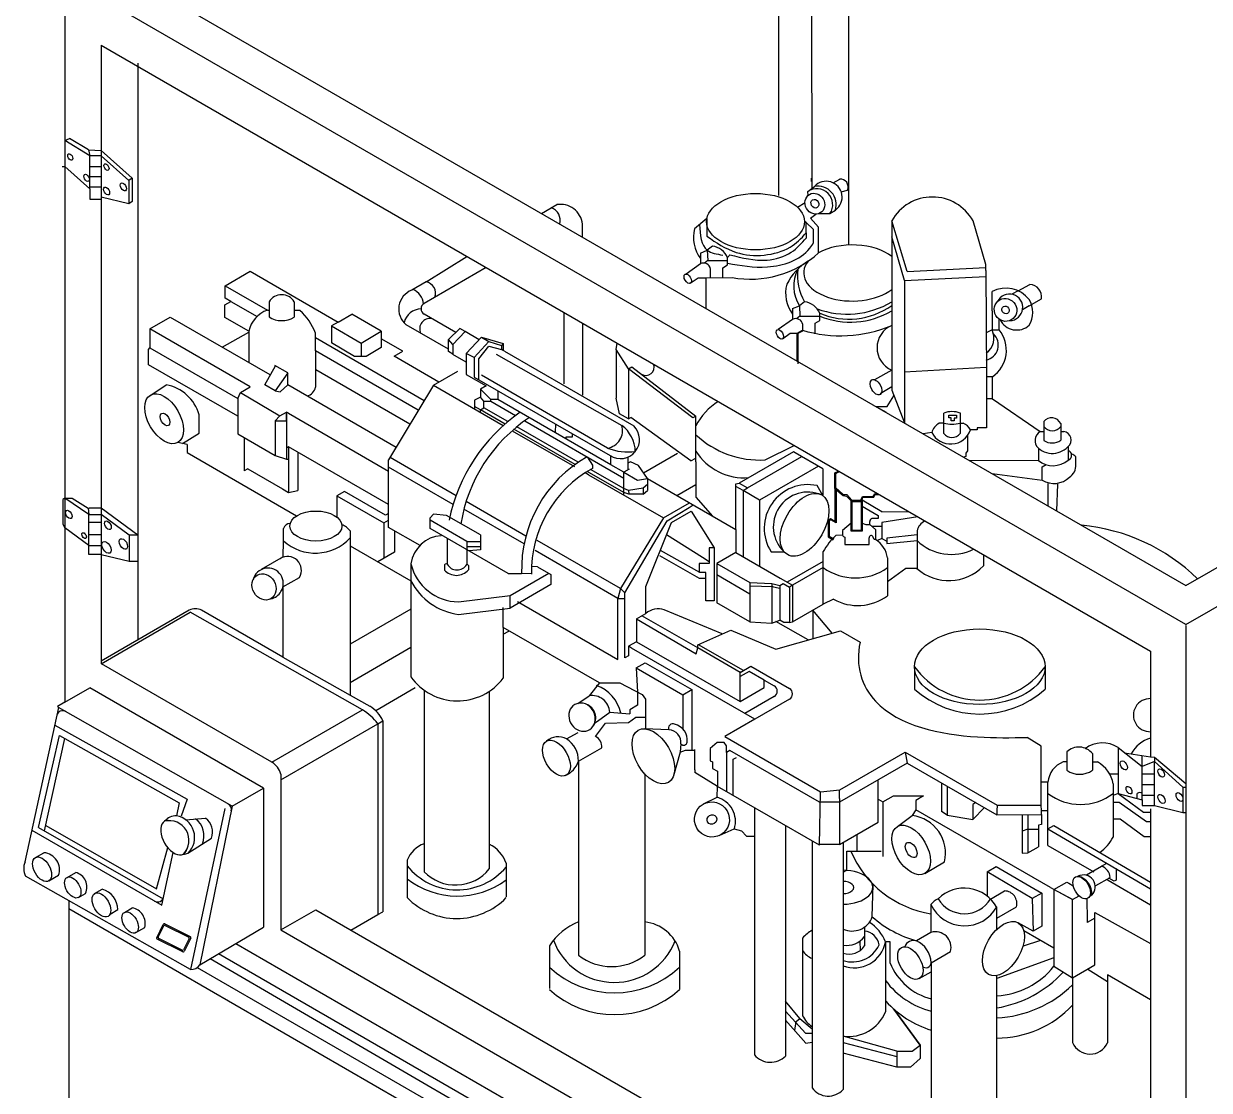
# Model space of a CAD drawing. Header units: millimetres. Extents: x 193 to 490, y 603 to 1473.
# Drawn here: x 311 to 361.3, y 692.9 to 738.1 of the extents above; entities that cross this region are included whole.
import ezdxf

# ---------------------------------------------------------------- set-up
doc = ezdxf.new("R2010")
doc.units = ezdxf.units.MM

msp = doc.modelspace()

# ---------------------------------------------------------------- linework, layer by layer
for p, q in [((344.454, 756.605), (344.455, 731.149)), ((343.043, 753.808), (343.043, 730.85)), ((346.021, 753.785), (346.021, 728.758)), ((360.324, 712.675), (312.799, 740.114)), ((312.799, 740.026), (312.799, 709.374)), ((315.771, 740.045), (360.323, 714.324)), ((314.332, 737.223), (314.332, 732.764)), ((314.332, 737.223), (358.823, 711.536)), ((315.888, 736.472), (315.888, 712.013)), ((312.799, 733.19), (312.996, 733.275)), ((313.847, 732.541), (312.799, 733.19)), ((313.795, 732.794), (312.996, 733.275)), ((313.795, 732.794), (314.332, 732.764)), ((313.795, 732.794), (313.847, 732.541)), ((314.332, 732.54), (313.847, 732.541)), ((313.847, 731.138), (313.847, 732.541)), ((314.332, 732.764), (314.332, 711.005)), ((315.645, 731.593), (314.332, 732.764)), ((315.504, 731.492), (314.332, 732.54)), ((312.673, 732.079), (312.673, 732.079)), ((312.673, 732.079), (312.799, 732.079)), ((312.799, 732.079), (313.847, 731.138)), ((313.847, 732.091), (314.332, 732.091)), ((313.847, 731.655), (314.332, 731.655)), ((315.645, 731.593), (315.504, 731.492)), ((315.504, 731.492), (315.504, 730.497)), ((315.645, 731.593), (315.645, 730.598)), ((344.454, 731.451), (344.454, 731.584)), ((345.363, 731.394), (345.644, 731.551)), ((313.847, 731.229), (314.332, 731.229)), ((313.847, 731.138), (313.847, 730.695)), ((344.287, 731.031), (344.578, 731.236)), ((344.31, 730.862), (344.287, 731.031)), ((345.708, 731.014), (345.974, 731.089)), ((360.323, 714.324), (389.005, 730.883)), ((360.324, 712.675), (391.94, 730.928)), ((313.847, 730.695), (314.332, 730.695)), ((315.504, 730.497), (314.332, 730.792)), ((315.645, 730.598), (315.504, 730.497)), ((333.001, 730.098), (333.645, 730.47)), ((343.855, 730.358), (344.173, 730.566)), ((340.013, 729.886), (339.488, 729.449)), ((340.013, 729.886), (340.013, 729.127)), ((344.408, 729.897), (344.626, 730.066)), ((344.75, 729.509), (344.408, 729.897)), ((344.758, 730.087), (345.231, 730.087)), ((344.882, 729.873), (344.882, 729.873)), ((345.231, 730.087), (345.462, 730.24)), ((334.74, 729.094), (334.74, 729.645)), ((344.22, 729.707), (344.145, 729.747)), ((344.22, 729.275), (344.22, 729.707)), ((344.538, 729.408), (344.22, 729.707)), ((344.538, 728.86), (344.538, 729.408)), ((344.75, 728.424), (344.75, 729.509)), ((347.848, 729.787), (347.848, 722.609)), ((348.504, 727.641), (347.848, 729.787)), ((351.838, 727.937), (351.296, 729.787)), ((344.22, 729.275), (344.22, 729.053)), ((348.397, 727.249), (347.848, 729.105)), ((339.735, 728.418), (340.027, 728.534)), ((339.735, 728.418), (339.735, 727.953)), ((340.246, 728.708), (340.027, 728.534)), ((340.027, 728.534), (340.048, 728.096)), ((330.653, 727.8), (328.025, 726.283)), ((328.105, 727.194), (329.83, 728.275)), ((339.735, 727.953), (339.131, 727.527)), ((340.048, 728.096), (339.907, 727.985)), ((340.048, 728.096), (340.888, 728.096)), ((340.689, 727.796), (340.888, 727.911)), ((340.689, 727.376), (340.689, 727.796)), ((340.888, 727.911), (340.888, 728.221)), ((348.504, 727.641), (351.839, 727.806)), ((351.84, 727.674), (351.838, 727.937)), ((319.593, 727.029), (320.655, 727.642)), ((320.655, 727.642), (324.38, 725.491)), ((339.31, 727.134), (339.639, 727.371)), ((339.639, 727.371), (339.98, 727.371)), ((339.98, 727.371), (341.079, 727.379)), ((339.98, 726.069), (339.98, 727.371)), ((340.166, 727.373), (340.166, 727.739)), ((348.397, 727.249), (351.841, 727.418)), ((351.84, 727.674), (351.86, 723.176)), ((319.593, 726.503), (319.593, 727.029)), ((319.593, 727.029), (321.379, 725.998)), ((328.105, 727.194), (327.499, 726.844)), ((348.397, 727.249), (348.391, 721.213)), ((353.205, 726.819), (352.943, 726.669)), ((353.205, 726.819), (353.705, 727.079)), ((319.573, 726.217), (319.83, 726.366)), ((319.83, 726.366), (319.593, 726.503)), ((319.83, 726.366), (320.948, 725.72)), ((321.449, 726.35), (321.449, 725.707)), ((322.518, 726.348), (322.518, 725.694)), ((344.155, 726.353), (343.936, 726.179)), ((352.103, 726.119), (352.103, 726.787)), ((353.679, 726.182), (354.194, 726.479)), ((319.573, 725.689), (319.573, 726.217)), ((321.379, 725.998), (321.449, 725.998)), ((322.755, 725.98), (322.518, 725.98)), ((324.38, 725.491), (324.954, 725.822)), ((326.207, 725.098), (324.954, 725.822)), ((329.371, 725.053), (328.025, 725.83)), ((333.953, 725.894), (333.953, 722.876)), ((343.644, 726.064), (343.936, 726.179)), ((343.644, 726.064), (343.644, 725.598)), ((343.936, 726.179), (343.956, 725.741)), ((344.797, 725.556), (344.797, 725.866)), ((352.103, 725.965), (352.103, 726.119)), ((352.103, 725.965), (352.103, 725.158)), ((353.679, 726.182), (353.395, 726.008)), ((316.391, 725.205), (317.253, 725.702)), ((317.253, 725.702), (321.479, 723.263)), ((320.587, 725.103), (319.573, 725.689)), ((324.38, 725.491), (324.095, 725.326)), ((324.095, 725.326), (325.349, 724.603)), ((324.095, 725.326), (324.095, 724.604)), ((329.053, 724.342), (327.265, 725.375)), ((334.744, 725.438), (334.744, 722.394)), ((343.644, 725.598), (343.04, 725.172)), ((343.956, 725.741), (343.816, 725.63)), ((343.956, 725.741), (344.797, 725.741)), ((344.075, 725.12), (344.075, 725.385)), ((344.598, 725.441), (344.797, 725.556)), ((344.598, 725.022), (344.598, 725.441)), ((352.399, 725.158), (352.399, 725.616)), ((320.649, 722.746), (316.391, 725.205)), ((316.391, 725.205), (316.391, 724.404)), ((319.469, 724.423), (320.587, 725.069)), ((320.587, 725.103), (320.587, 723.778)), ((323.418, 724.269), (323.418, 725.022)), ((323.418, 724.833), (328.029, 722.171)), ((325.349, 724.603), (326.207, 725.098)), ((326.207, 725.098), (326.207, 724.41)), ((329.053, 724.755), (329.543, 725.214)), ((329.768, 725.084), (329.248, 724.539)), ((329.768, 725.084), (329.543, 725.214)), ((330.361, 724.741), (329.768, 725.084)), ((329.809, 724.153), (330.461, 724.847)), ((330.461, 724.847), (330.768, 724.67)), ((330.461, 724.847), (331.38, 724.576)), ((343.219, 724.78), (343.548, 725.017)), ((343.548, 725.017), (343.889, 725.017)), ((343.834, 725.017), (344.063, 725.147)), ((343.834, 723.844), (343.834, 725.017)), ((343.889, 725.017), (344.075, 725.12)), ((343.889, 723.714), (343.889, 725.017)), ((344.564, 725.021), (344.598, 725.022)), ((352.103, 725.158), (351.852, 725.032)), ((352.103, 725.158), (352.399, 725.158)), ((316.344, 724.325), (316.391, 724.404)), ((316.344, 723.68), (316.344, 724.325)), ((316.391, 724.404), (320.125, 722.248)), ((325.077, 724.037), (324.095, 724.604)), ((324.095, 724.442), (324.095, 724.433)), ((325.349, 724.603), (325.349, 724.054)), ((326.207, 724.41), (325.562, 724.037)), ((327.119, 724.254), (326.207, 724.78)), ((329.053, 724.242), (329.053, 724.755)), ((329.248, 724.539), (329.053, 724.755)), ((329.248, 724.539), (329.248, 724.13)), ((330.768, 724.67), (330.151, 723.988)), ((330.341, 723.93), (330.77, 724.465)), ((330.768, 724.67), (331.299, 724.501)), ((330.77, 724.465), (331.299, 724.327)), ((331.38, 724.576), (331.299, 724.501)), ((331.299, 724.501), (331.299, 724.327)), ((331.38, 724.28), (331.299, 724.327)), ((331.38, 724.576), (331.38, 724.28)), ((331.43, 724.251), (331.38, 724.28)), ((336.166, 724.323), (336.206, 724.594)), ((336.683, 723.513), (336.166, 724.323)), ((336.166, 724.323), (336.166, 722.263)), ((327.778, 721.752), (323.418, 724.269)), ((323.418, 724.269), (323.418, 722.728)), ((325.331, 724.037), (325.077, 724.037)), ((325.562, 724.037), (325.331, 724.037)), ((326.75, 724.041), (327.119, 724.254)), ((328.643, 722.948), (326.75, 724.041)), ((329.248, 724.13), (329.053, 724.242)), ((329.809, 723.791), (329.241, 724.119)), ((329.809, 724.153), (329.809, 723.274)), ((330.151, 723.988), (329.809, 724.153)), ((330.151, 723.988), (330.151, 723.162)), ((330.341, 723.052), (330.341, 723.93)), ((331.079, 724.133), (336.407, 721.11)), ((331.43, 724.251), (336.912, 721.086)), ((320.125, 721.497), (316.344, 723.68)), ((321.266, 722.836), (321.727, 723.635)), ((322.243, 723.337), (321.7, 723.651)), ((322.243, 723.337), (321.708, 722.581)), ((322.243, 722.831), (322.243, 723.337)), ((327.423, 721.161), (323.432, 723.465)), ((328.418, 722.818), (329.453, 723.416)), ((329.809, 723.274), (330.65, 722.789)), ((336.309, 723.612), (336.309, 723.612)), ((336.683, 723.513), (336.83, 723.597)), ((339.422, 721.425), (336.683, 723.513)), ((336.683, 723.513), (336.683, 721.383)), ((336.83, 723.597), (339.546, 721.496)), ((347.848, 723.456), (347.118, 723.046)), ((348.393, 723.382), (351.858, 723.575)), ((316.314, 722.309), (317.085, 722.832)), ((321.708, 722.581), (321.266, 722.836)), ((322.243, 722.831), (321.919, 722.534)), ((326.834, 720.18), (322.243, 722.831)), ((328.418, 722.818), (326.512, 719.645)), ((328.418, 722.818), (331.37, 721.113)), ((330.151, 723.162), (335.906, 719.839)), ((330.65, 722.789), (330.409, 722.649)), ((335.804, 720.146), (330.457, 723.234)), ((352.125, 723.176), (351.86, 723.176)), ((351.86, 723.176), (351.86, 721.009)), ((352.125, 722.234), (352.125, 723.176)), ((320.125, 722.248), (320.24, 722.51)), ((320.24, 722.51), (320.649, 722.746)), ((320.24, 722.51), (321.911, 721.514)), ((321.708, 722.581), (321.919, 722.534)), ((330.409, 722.314), (330.166, 722.174)), ((330.409, 722.649), (330.409, 722.314)), ((330.856, 722.209), (330.409, 722.649)), ((330.561, 722.131), (330.409, 722.314)), ((331.156, 722.582), (331.156, 722.209)), ((347.848, 722.739), (347.354, 722.444)), ((347.655, 721.916), (347.942, 722.368)), ((347.848, 722.609), (348.391, 721.213)), ((320.125, 722.248), (320.125, 720.746)), ((330.166, 722.174), (330.166, 721.809)), ((330.421, 721.766), (330.166, 721.913)), ((330.417, 721.664), (330.421, 721.766)), ((330.421, 721.766), (330.561, 721.853)), ((331.455, 721.169), (330.421, 721.766)), ((330.561, 721.853), (330.561, 722.131)), ((330.561, 722.131), (330.856, 722.131)), ((331.572, 721.269), (330.561, 721.853)), ((330.856, 722.131), (330.856, 722.209)), ((331.156, 722.209), (330.856, 722.209)), ((330.856, 722.131), (331.901, 721.528)), ((335.947, 719.443), (331.156, 722.209)), ((336.309, 721.599), (336.166, 722.263)), ((347.173, 721.916), (347.608, 721.665)), ((347.173, 721.916), (347.655, 721.916)), ((352.125, 722.234), (351.86, 722.234)), ((352.125, 722.234), (354.144, 720.845)), ((318.481, 720.78), (318.481, 721.557)), ((321.713, 721.3), (321.911, 721.514)), ((321.713, 721.3), (321.713, 719.829)), ((321.713, 721.3), (322.191, 721.3)), ((321.911, 721.514), (322.192, 721.677)), ((322.191, 721.676), (322.184, 719.684)), ((322.191, 721.3), (322.191, 721.676)), ((322.279, 721.627), (322.192, 721.677)), ((322.279, 721.627), (326.512, 719.173)), ((332.289, 721.304), (336.486, 718.88)), ((336.683, 721.383), (336.309, 721.599)), ((336.683, 721.383), (336.787, 721.448)), ((339.338, 719.603), (336.787, 721.448)), ((339.546, 721.496), (339.422, 721.425)), ((339.546, 719.565), (339.546, 721.496)), ((350.052, 720.769), (350.052, 721.635)), ((350.265, 721.551), (350.597, 721.551)), ((350.265, 721.425), (350.265, 721.551)), ((350.364, 721.425), (350.265, 721.425)), ((350.364, 721.306), (350.364, 721.425)), ((350.501, 721.306), (350.364, 721.306)), ((350.597, 721.412), (350.501, 721.412)), ((350.501, 721.412), (350.523, 721.412)), ((350.501, 721.412), (350.501, 721.306)), ((350.597, 721.551), (350.597, 721.412)), ((350.749, 721.637), (350.749, 720.769)), ((354.291, 721.27), (354.291, 720.469)), ((317.781, 720.34), (318.481, 720.78)), ((331.762, 720.887), (334.403, 719.362)), ((334.427, 719.453), (331.834, 720.95)), ((334.558, 719.545), (331.953, 721.049)), ((333.588, 721.178), (333.582, 720.809)), ((334.299, 720.767), (334.299, 720.61)), ((349.543, 720.805), (349.183, 720.755)), ((350.052, 721.202), (349.866, 721.202)), ((350.749, 721.202), (350.881, 721.203)), ((351.476, 720.917), (351.187, 720.917)), ((351.86, 721.009), (351.476, 721.009)), ((351.476, 721.009), (351.476, 720.917)), ((354.144, 720.845), (354.291, 720.845)), ((355.014, 721.191), (355.014, 720.483)), ((355.014, 720.845), (355.014, 720.845)), ((355.014, 720.845), (355.142, 720.845)), ((317.98, 720.296), (317.582, 720.384)), ((317.98, 720.296), (317.98, 719.958)), ((320.125, 720.746), (321.713, 719.829)), ((320.394, 720.591), (320.394, 719.178)), ((334.299, 720.61), (334.039, 720.61)), ((334.039, 720.61), (334.039, 720.545)), ((342.481, 719.648), (343.714, 720.259)), ((351.061, 720.681), (351.06, 720.037)), ((317.98, 719.958), (322.614, 717.283)), ((321.713, 719.829), (322.184, 719.684)), ((322.279, 720.197), (322.185, 720.143)), ((326.512, 717.752), (322.279, 720.197)), ((322.279, 720.197), (322.279, 719.654)), ((322.665, 719.973), (322.665, 718.345)), ((326.581, 719.76), (329.381, 718.143)), ((334.932, 719.777), (335.163, 719.418)), ((335.947, 719.443), (335.947, 719.814)), ((336.662, 719.766), (336.662, 719.25)), ((337.331, 719.099), (338.771, 719.931)), ((343.684, 719.989), (341.379, 718.659)), ((341.73, 718.457), (344.034, 719.787)), ((343.754, 719.948), (343.684, 719.989)), ((344.922, 719.274), (343.754, 719.948)), ((350.985, 719.793), (350.904, 719.762)), ((351.06, 720.037), (350.985, 719.939)), ((350.985, 719.939), (350.985, 719.793)), ((354.067, 720.142), (354.067, 719.626)), ((355.325, 720.215), (355.325, 719.626)), ((355.65, 719.347), (355.65, 719.773)), ((320.556, 719.272), (320.394, 719.178)), ((320.556, 719.272), (322.017, 718.428)), ((322.184, 719.684), (322.279, 719.684)), ((322.279, 719.654), (322.279, 718.269)), ((326.512, 716.789), (326.512, 719.645)), ((329.254, 717.76), (326.512, 719.342)), ((335.163, 719.418), (335.163, 719.287)), ((336.486, 719.132), (335.947, 719.443)), ((336.774, 719.565), (336.662, 719.508)), ((337.118, 719.413), (336.774, 719.565)), ((337.495, 718.857), (337.118, 719.413)), ((339.338, 719.603), (339.546, 719.719)), ((339.546, 719.565), (339.546, 718.062)), ((344.738, 719.38), (342.248, 717.942)), ((344.922, 719.274), (344.922, 718.137)), ((354.067, 719.626), (351.167, 719.61)), ((354.228, 719.354), (354.401, 719.448)), ((354.228, 718.785), (354.228, 719.354)), ((335, 719.018), (334.854, 719.102)), ((336.486, 718.264), (334.94, 719.157)), ((335, 719.018), (338.167, 717.189)), ((336.486, 718.432), (335.083, 719.242)), ((336.715, 719.25), (336.486, 719.132)), ((336.486, 718.16), (336.486, 719.132)), ((336.486, 719.132), (337.077, 718.79)), ((336.662, 719.25), (336.715, 719.25)), ((337.077, 718.79), (337.495, 718.857)), ((337.495, 718.857), (341.244, 716.692)), ((337.495, 718.857), (337.495, 718.347)), ((345.44, 719.095), (345.595, 719.173)), ((345.44, 718.439), (345.44, 719.095)), ((345.635, 719.15), (345.459, 719.057)), ((345.459, 719.057), (345.459, 718.471)), ((352.106, 719.067), (354.228, 718.785)), ((322.017, 718.428), (322.279, 718.269)), ((322.279, 718.269), (322.665, 718.345)), ((324.643, 718.314), (324.322, 718.129)), ((326.387, 717.308), (324.643, 718.314)), ((336.688, 718.357), (336.486, 718.432)), ((336.698, 718.2), (336.486, 718.264)), ((337.311, 718.449), (336.688, 718.357)), ((336.688, 718.357), (336.698, 718.2)), ((337.31, 718.2), (337.495, 718.347)), ((337.495, 718.602), (337.311, 718.449)), ((337.311, 718.449), (337.311, 718.2)), ((338.738, 718.139), (339.546, 718.609)), ((341.244, 718.639), (341.379, 718.659)), ((341.244, 716.692), (341.244, 718.639)), ((341.544, 718.349), (341.244, 718.522)), ((341.379, 718.659), (341.73, 718.457)), ((341.544, 718.349), (341.73, 718.457)), ((342.248, 717.942), (341.544, 718.349)), ((341.544, 718.349), (341.544, 715.548)), ((344.922, 718.137), (344.682, 718.556)), ((345.44, 718.439), (345.784, 718.143)), ((345.44, 718.439), (345.44, 717.04)), ((345.459, 718.471), (345.784, 718.186)), ((345.487, 718.398), (345.487, 716.976)), ((354.462, 718.644), (354.463, 717.707)), ((354.871, 718.617), (354.841, 717.489)), ((312.799, 718.021), (312.714, 717.966)), ((312.714, 717.966), (312.714, 716.918)), ((313.811, 717.33), (312.799, 718.021)), ((312.799, 718.021), (313.104, 718.021)), ((313.104, 718.021), (313.776, 717.597)), ((324.322, 718.129), (326.317, 716.977)), ((324.322, 718.129), (324.322, 717.222)), ((329.81, 717.897), (332.342, 716.426)), ((337.31, 718.2), (336.698, 718.2)), ((338.167, 717.189), (339.275, 717.829)), ((339.546, 718.062), (340.248, 717.268)), ((342.248, 717.942), (342.248, 715.141)), ((345.784, 718.186), (345.94, 718.186)), ((345.784, 718.143), (345.929, 718.117)), ((345.929, 718.117), (346.123, 717.91)), ((345.94, 718.186), (346.157, 717.935)), ((346.123, 716.633), (346.123, 717.91)), ((346.153, 717.884), (346.157, 717.935)), ((346.153, 717.884), (346.153, 716.667)), ((346.153, 717.884), (346.563, 717.884)), ((346.157, 717.935), (346.596, 717.935)), ((346.538, 717.935), (346.606, 718.093)), ((346.596, 717.935), (346.563, 717.884)), ((346.563, 716.664), (346.563, 717.884)), ((346.596, 717.935), (346.622, 718.061)), ((346.596, 717.935), (346.596, 716.668)), ((347.424, 717.448), (346.596, 717.935)), ((346.606, 718.093), (347.069, 718.093)), ((346.622, 718.061), (347.089, 718.061)), ((347.069, 718.093), (347.13, 718.205)), ((347.089, 718.061), (347.15, 718.182)), ((347.13, 718.205), (347.271, 718.205)), ((347.15, 718.182), (347.309, 718.183)), ((313.776, 717.597), (313.828, 717.597)), ((313.776, 717.597), (313.811, 717.33)), ((313.811, 715.631), (313.811, 717.33)), ((313.811, 717.33), (314.332, 717.33)), ((314.332, 717.597), (313.828, 717.597)), ((315.888, 716.453), (314.332, 717.597)), ((315.515, 716.453), (314.332, 717.33)), ((326.512, 717.38), (326.387, 717.308)), ((328.426, 717.348), (328.281, 717.196)), ((328.98, 717.295), (328.426, 717.348)), ((330.413, 716.467), (328.98, 717.295)), ((332.262, 716.083), (329.712, 717.555)), ((338.329, 717.06), (339.258, 717.635)), ((338.507, 716.991), (339.34, 717.477)), ((339.258, 717.635), (339.429, 717.74)), ((339.34, 717.477), (340.318, 715.92)), ((346.596, 717.683), (347.274, 717.284)), ((347.274, 717.284), (347.274, 717.164)), ((347.424, 717.448), (348.571, 717.455)), ((312.714, 716.918), (312.799, 716.761)), ((313.811, 716.026), (312.799, 716.761)), ((313.811, 717.015), (314.332, 717.015)), ((322.057, 716.221), (322.057, 716.744)), ((326.317, 716.977), (326.512, 717.09)), ((326.317, 716.977), (326.317, 715.477)), ((327.852, 716.015), (326.512, 716.789)), ((328.281, 716.741), (328.281, 717.196)), ((329.829, 716.195), (328.281, 717.089)), ((331.583, 714.835), (328.281, 716.741)), ((338.167, 717.189), (336.345, 714.192)), ((336.532, 714.009), (338.329, 717.06)), ((337.429, 714.279), (338.507, 716.991)), ((338.329, 717.06), (338.329, 717.06)), ((345.256, 717.146), (345.148, 717.084)), ((345.148, 717.084), (345.148, 716.381)), ((345.264, 717.105), (345.197, 717.066)), ((345.197, 717.066), (345.197, 716.413)), ((345.44, 717.04), (345.256, 717.146)), ((345.487, 716.976), (345.264, 717.105)), ((346.123, 716.961), (345.767, 716.652)), ((346.596, 716.97), (346.756, 716.905)), ((346.756, 716.905), (346.921, 716.905)), ((346.921, 716.905), (346.921, 717.039)), ((346.921, 716.905), (347.166, 716.696)), ((346.997, 716.84), (347.428, 716.84)), ((347.274, 717.164), (347.008, 717.164)), ((348.957, 717.232), (347.428, 716.991)), ((347.428, 716.991), (347.428, 716.321)), ((313.811, 716.481), (314.332, 716.481)), ((315.888, 716.453), (315.515, 716.453)), ((315.515, 716.453), (315.515, 715.354)), ((315.888, 716.453), (315.888, 716.453)), ((324.896, 716.628), (324.896, 709.68)), ((326.772, 716.639), (326.772, 715.739)), ((329.007, 716.322), (329.007, 715.227)), ((330.413, 716.467), (330.413, 715.836)), ((338.306, 716.484), (339.82, 715.522)), ((341.244, 716.692), (341.244, 715.72)), ((345.148, 716.381), (345.36, 716.259)), ((345.197, 716.413), (345.39, 716.301)), ((345.767, 716.455), (345.485, 716.449)), ((345.767, 716.652), (345.767, 716.455)), ((345.86, 716.369), (345.86, 716.068)), ((346.123, 716.633), (346.153, 716.667)), ((346.596, 716.633), (346.123, 716.633)), ((346.153, 716.667), (346.563, 716.664)), ((346.596, 716.633), (346.563, 716.664)), ((346.596, 716.668), (346.596, 716.633)), ((346.889, 716.068), (346.889, 716.342)), ((347.101, 716.274), (347.067, 716.376)), ((347.166, 716.274), (347.101, 716.274)), ((347.166, 716.696), (347.166, 716.274)), ((347.428, 716.321), (347.24, 716.224)), ((347.428, 716.321), (347.637, 716.203)), ((348.921, 716.47), (347.637, 716.326)), ((347.637, 716.326), (347.637, 716.099)), ((348.921, 716.641), (348.921, 715.049)), ((313.811, 716.026), (314.332, 716.026)), ((322.048, 715.522), (322.057, 716.221)), ((324.896, 716.007), (327.463, 714.525)), ((326.772, 715.739), (326.065, 715.332)), ((329.829, 716.195), (330.413, 716.195)), ((329.829, 716.195), (329.829, 715.211)), ((329.829, 715.981), (329.829, 715.981)), ((329.829, 715.981), (330.413, 715.981)), ((330.413, 715.836), (329.932, 715.788)), ((336.242, 713.776), (332.729, 715.805)), ((336.345, 714.192), (332.814, 716.23)), ((339.713, 714.87), (338.045, 715.804)), ((340.318, 715.92), (340.112, 715.92)), ((340.112, 715.92), (340.112, 715.263)), ((340.318, 715.92), (340.323, 713.671)), ((342.732, 715.753), (343.282, 715.753)), ((344.946, 715.081), (344.946, 715.76)), ((345.86, 716.068), (346.889, 716.068)), ((347.637, 716.099), (348.921, 716.229)), ((314.332, 715.631), (313.811, 715.631)), ((314.332, 715.631), (314.332, 715.631)), ((314.332, 715.631), (315.515, 715.354)), ((315.515, 715.354), (315.888, 715.354)), ((322.049, 715.533), (321.122, 714.998)), ((327.463, 715.247), (327.463, 710.457)), ((337.998, 715.602), (339.68, 714.628)), ((340.112, 715.263), (339.688, 715.263)), ((339.688, 715.263), (339.688, 714.87)), ((339.82, 715.522), (340.112, 715.337)), ((341.244, 715.72), (340.436, 715.254)), ((340.436, 715.254), (341.828, 714.451)), ((340.436, 715.254), (340.436, 713.588)), ((341.244, 715.72), (343.117, 714.639)), ((344.946, 715.334), (343.413, 714.468)), ((347.671, 715.49), (347.671, 713.891)), ((351.736, 715.627), (351.736, 715.154)), ((328.884, 715.172), (328.884, 714.98)), ((329.903, 715.172), (329.903, 714.983)), ((331.583, 714.835), (332.16, 714.835)), ((331.667, 713.899), (333.31, 714.848)), ((332.16, 714.835), (332.577, 714.84)), ((332.836, 715.119), (332.582, 715.13)), ((332.836, 715.119), (333.402, 714.792)), ((333.402, 714.792), (333.402, 714.371)), ((339.973, 714.87), (339.713, 714.87)), ((339.973, 713.671), (339.973, 714.87)), ((340.436, 714.795), (341.828, 713.97)), ((344.946, 715.081), (343.646, 714.333)), ((344.946, 713.538), (344.946, 715.081)), ((348.45, 715.049), (347.671, 714.482)), ((348.921, 715.049), (348.45, 715.049)), ((322.033, 714.262), (322.738, 714.669)), ((322.033, 714.262), (322.033, 711.282)), ((333.402, 714.371), (331.667, 713.369)), ((337.429, 713.139), (337.429, 714.279)), ((339.68, 714.628), (339.973, 714.628)), ((341.828, 714.451), (341.828, 712.785)), ((341.828, 714.451), (342.771, 714.415)), ((341.828, 714.315), (342.817, 714.277)), ((342.771, 714.415), (342.771, 712.722)), ((342.771, 714.415), (343.101, 714.329)), ((342.771, 714.278), (343.101, 714.212)), ((343.101, 714.329), (343.247, 714.413)), ((343.101, 714.329), (343.101, 712.86)), ((343.117, 714.639), (343.646, 714.333)), ((343.247, 714.413), (343.516, 714.258)), ((343.646, 714.333), (343.516, 714.258)), ((343.516, 714.258), (343.516, 712.749)), ((343.646, 714.333), (343.646, 712.788)), ((329.483, 713.63), (331.667, 713.899)), ((331.667, 713.369), (331.667, 713.899)), ((336.345, 714.192), (336.242, 713.776)), ((336.242, 711.187), (336.242, 713.776)), ((336.242, 713.776), (336.532, 713.776)), ((336.532, 714.009), (336.345, 714.192)), ((336.532, 711.252), (336.532, 714.009)), ((345.376, 713.739), (344.946, 713.538)), ((318.066, 713.271), (314.332, 711.115)), ((322.033, 711.282), (318.589, 713.271)), ((327.463, 713.317), (324.896, 711.833)), ((329.483, 713.099), (331.667, 713.369)), ((331.383, 712.547), (331.383, 713.395)), ((331.989, 713.642), (336.242, 711.187)), ((340.663, 712.269), (338.204, 713.291)), ((340.323, 713.671), (339.973, 713.671)), ((341.828, 712.785), (340.436, 713.588)), ((343.646, 712.788), (344.946, 713.538)), ((345.328, 712.302), (344.501, 713.282)), ((344.501, 713.282), (344.501, 712.08)), ((314.332, 711.005), (318.113, 713.189)), ((325.41, 709.047), (318.113, 713.189)), ((337.029, 712.908), (337.429, 713.139)), ((337.029, 712.908), (337.029, 711.941)), ((337.029, 712.908), (339.553, 711.422)), ((339.631, 711.674), (337.261, 713.042)), ((341.828, 712.785), (342.771, 712.722)), ((342.771, 712.722), (343.101, 712.86)), ((344.304, 712.015), (342.936, 712.791)), ((343.277, 712.749), (343.101, 712.86)), ((343.516, 712.749), (343.277, 712.749)), ((343.516, 712.749), (343.646, 712.788)), ((335.459, 710.194), (331.383, 712.547)), ((331.383, 712.547), (331.383, 710.402)), ((331.383, 712.255), (331.613, 712.388)), ((339.631, 711.805), (341.023, 712.431)), ((341.023, 712.431), (342.933, 711.63)), ((342.933, 711.63), (345.676, 712.4)), ((345.676, 712.4), (346.508, 711.919)), ((360.324, 712.622), (360.324, 675.851)), ((337.029, 711.941), (336.691, 711.746)), ((336.821, 711.671), (336.691, 711.746)), ((336.691, 711.746), (336.691, 711.338)), ((337.029, 711.941), (341.426, 709.403)), ((339.631, 711.674), (339.631, 711.805)), ((341.559, 710.714), (339.653, 711.815)), ((322.033, 711.282), (324.896, 709.68)), ((324.896, 710.205), (327.463, 711.709)), ((336.691, 711.338), (336.532, 711.252)), ((342.046, 708.654), (336.821, 711.671)), ((339.553, 711.422), (339.631, 711.674)), ((341.426, 710.637), (339.631, 711.674)), ((358.823, 711.536), (358.823, 707.067)), ((321.571, 706.831), (314.341, 711.005)), ((337.018, 710.831), (337.4, 711.052)), ((337.018, 710.831), (338.986, 709.695)), ((337.018, 710.831), (337.065, 709.804)), ((337.4, 711.052), (339.368, 709.916)), ((341.426, 710.637), (341.879, 710.899)), ((341.879, 710.899), (343.514, 709.955)), ((348.81, 710.88), (348.81, 709.934)), ((354.352, 710.88), (354.352, 709.923)), ((341.805, 710.68), (341.426, 710.461)), ((341.426, 709.403), (341.426, 710.672)), ((342.441, 710.312), (341.805, 710.68)), ((342.441, 709.994), (342.441, 710.312)), ((342.441, 710.312), (342.865, 710.067)), ((312.799, 709.374), (313.85, 709.981)), ((321.214, 705.729), (313.85, 709.981)), ((327.646, 709.992), (325.983, 709.005)), ((328.024, 709.89), (328.024, 702.191)), ((330.788, 709.838), (330.788, 702.306)), ((335.459, 710.194), (335.018, 709.65)), ((335.459, 710.194), (336.316, 710.194)), ((336.316, 710.194), (337.263, 709.701)), ((337.065, 709.804), (337.065, 709.255)), ((338.986, 709.695), (339.368, 709.916)), ((339.368, 709.916), (339.368, 708.264)), ((341.426, 709.403), (342.441, 709.994)), ((312.799, 709.374), (312.475, 709.187)), ((324.896, 709.68), (325.718, 709.205)), ((334.541, 709.326), (335.018, 709.65)), ((337.065, 709.255), (336.743, 709.049)), ((337.263, 709.701), (337.411, 709.501)), ((337.411, 709.501), (337.411, 708.249)), ((338.986, 709.695), (338.986, 708.262)), ((342.865, 709.615), (341.624, 708.898)), ((343.514, 709.502), (342.046, 708.654)), ((312.527, 709.157), (311.104, 702.609)), ((312.527, 709.157), (312.475, 709.187)), ((319.888, 704.964), (312.527, 709.157)), ((321.571, 706.831), (325.41, 709.047)), ((335.376, 708.576), (335.894, 708.951)), ((335.894, 708.951), (336.743, 708.883)), ((336.686, 708.513), (336.999, 708.748)), ((336.743, 709.049), (336.743, 708.883)), ((336.999, 708.748), (337.411, 708.748)), ((312.364, 708.406), (317.986, 705.261)), ((321.944, 706.087), (326.063, 708.465)), ((326.063, 708.465), (326.275, 708.587)), ((326.063, 708.465), (326.063, 700.373)), ((326.275, 708.587), (326.275, 700.495)), ((335.266, 708.497), (335.376, 708.576)), ((335.295, 707.918), (335.717, 708.487)), ((335.717, 708.487), (336.686, 708.513)), ((338.403, 708.201), (337.387, 708.252)), ((339.368, 708.264), (339.368, 707.347)), ((342.046, 708.654), (340.777, 707.922)), ((311.678, 704.065), (312.568, 707.96)), ((311.933, 703.919), (312.791, 707.835)), ((312.3, 708.111), (312.3, 708.111)), ((312.568, 707.96), (317.634, 705.109)), ((334.064, 707.817), (334.55, 708.097)), ((340.777, 707.922), (344.832, 705.581)), ((354.19, 707.516), (353.595, 707.88)), ((334.568, 706.876), (335.556, 707.446)), ((338.881, 707.265), (338.601, 706.26)), ((338.915, 707.61), (338.881, 707.265)), ((338.881, 707.265), (339.103, 707.347)), ((339.103, 707.347), (339.499, 707.347)), ((339.499, 706.509), (339.499, 707.365)), ((340.455, 707.671), (340.145, 707.411)), ((340.145, 707.411), (340.145, 706.888)), ((340.744, 707.671), (340.455, 707.671)), ((340.85, 707.521), (340.744, 707.671)), ((340.85, 707.25), (340.85, 707.521)), ((340.989, 707.331), (340.85, 707.25)), ((340.85, 707.25), (340.85, 705.583)), ((344.784, 705.139), (340.989, 707.331)), ((345.644, 705.666), (348.412, 707.264)), ((348.412, 707.264), (352.317, 705.01)), ((348.412, 707.264), (348.51, 706.797)), ((354.19, 705.009), (354.19, 707.516)), ((355.271, 707.27), (355.271, 706.488)), ((356.359, 707.198), (356.359, 706.488)), ((357.447, 707.45), (357.451, 705.509)), ((357.447, 707.45), (358.467, 706.644)), ((357.722, 707.233), (358.823, 707.067)), ((334.568, 706.876), (334.568, 698.657)), ((340.145, 706.888), (340.253, 706.843)), ((340.253, 706.843), (340.253, 706.566)), ((341.131, 706.958), (341.261, 707.033)), ((341.131, 705.42), (341.131, 706.958)), ((348.51, 706.797), (345.638, 705.139)), ((348.51, 706.797), (352.307, 704.605)), ((355.271, 706.843), (355.118, 706.843)), ((355.271, 706.843), (355.271, 706.843)), ((355.271, 706.823), (355.271, 706.823)), ((355.271, 706.772), (355.271, 706.772)), ((356.359, 706.843), (356.577, 706.843)), ((358.467, 706.644), (358.467, 707.121)), ((358.985, 706.864), (358.467, 706.644)), ((358.823, 707.067), (358.982, 707.045)), ((358.982, 707.045), (360.324, 705.933)), ((358.982, 707.045), (358.985, 706.864)), ((358.985, 704.991), (358.985, 706.864)), ((358.985, 706.864), (360.184, 705.773)), ((321.944, 706.332), (321.944, 699.72)), ((337.384, 706.333), (337.384, 698.657)), ((339.499, 706.509), (339.499, 706.401)), ((340.461, 705.807), (339.499, 706.401)), ((340.253, 706.566), (340.461, 706.446)), ((340.461, 706.446), (340.461, 705.807)), ((357.088, 706.335), (357.449, 706.335)), ((358.467, 705.231), (358.467, 706.644)), ((358.467, 706.335), (358.985, 706.335)), ((319.888, 704.964), (321.214, 705.729)), ((321.214, 705.729), (321.214, 699.842)), ((340.446, 705.345), (340.466, 705.796)), ((344.784, 703.311), (340.461, 705.807)), ((347.277, 704.292), (347.277, 706.086)), ((349.954, 705.964), (349.954, 704.742)), ((350.205, 705.818), (350.205, 704.591)), ((354.19, 706.004), (354.471, 706.004)), ((354.471, 703.303), (354.471, 705.982)), ((357.24, 705.912), (357.24, 703.659)), ((358.467, 705.893), (358.985, 705.893)), ((360.184, 705.773), (360.324, 705.773)), ((360.184, 705.773), (360.184, 704.702)), ((317.986, 705.261), (317.725, 704.543)), ((339.868, 705.061), (340.446, 705.344)), ((344.784, 703.311), (344.832, 705.581)), ((344.832, 705.581), (345.644, 705.666)), ((345.638, 705.289), (345.638, 705.665)), ((345.638, 705.289), (345.638, 705.139)), ((347.277, 705.261), (347.472, 705.149)), ((347.472, 705.149), (347.923, 705.41)), ((347.923, 705.41), (349.197, 705.41)), ((349.197, 705.41), (348.869, 705.209)), ((348.869, 705.209), (348.869, 704.816)), ((357.451, 705.509), (357.24, 705.417)), ((357.451, 705.509), (358.467, 705.231)), ((357.451, 705.509), (358.526, 704.709)), ((358.255, 705.289), (358.259, 705.512)), ((358.467, 705.442), (358.985, 705.442)), ((358.467, 705.231), (358.467, 704.991)), ((317.634, 705.109), (317.522, 704.561)), ((319.581, 704.867), (318.118, 698.04)), ((319.888, 704.964), (318.523, 698.239)), ((342.028, 704.902), (342.028, 694.421)), ((345.638, 705.139), (344.784, 705.139)), ((345.638, 705.139), (345.638, 703.345)), ((347.472, 705.149), (347.472, 702.837)), ((348.869, 704.816), (348.722, 704.571)), ((354.577, 701.52), (348.869, 704.816)), ((350.205, 704.591), (349.954, 704.742)), ((351.414, 705.12), (351.286, 705.046)), ((351.286, 705.046), (351.286, 704.397)), ((351.286, 704.397), (351.778, 704.91)), ((352.317, 705.01), (352.307, 704.766)), ((352.307, 704.766), (352.307, 704.605)), ((352.317, 705.01), (354.19, 705.009)), ((354.192, 704.782), (354.19, 705.009)), ((354.193, 704.613), (354.192, 704.782)), ((354.192, 704.782), (354.471, 704.782)), ((357.494, 705.126), (357.24, 705.126)), ((358.65, 704.306), (357.494, 705.126)), ((358.467, 704.991), (358.985, 704.991)), ((358.526, 704.709), (358.823, 704.709)), ((358.823, 704.859), (358.823, 678.436)), ((358.985, 704.991), (360.184, 704.702)), ((360.184, 704.702), (360.324, 704.702)), ((317.911, 704.396), (318.762, 704.46)), ((345.638, 703.345), (347.277, 704.292)), ((348.096, 704.111), (348.722, 704.571)), ((350.205, 704.591), (351.286, 704.397)), ((352.307, 704.605), (354.193, 704.613)), ((353.382, 704.609), (353.382, 702.975)), ((353.623, 704.61), (353.623, 702.994)), ((354.193, 704.192), (354.065, 704.164)), ((354.193, 704.613), (354.193, 704.192)), ((357.24, 704.429), (357.24, 704.429)), ((357.24, 704.429), (357.531, 704.429)), ((357.531, 704.429), (358.549, 703.677)), ((358.823, 704.306), (358.65, 704.306)), ((358.823, 704.306), (358.823, 704.306)), ((311.395, 703.948), (316.906, 700.767)), ((311.678, 704.065), (316.966, 701.041)), ((311.983, 704.149), (316.674, 701.458)), ((340.528, 703.72), (341.176, 704.004)), ((341.176, 704.004), (341.486, 703.922)), ((341.486, 703.922), (341.688, 703.702)), ((341.688, 703.702), (342.028, 703.702)), ((343.347, 704.141), (343.347, 694.377)), ((346.368, 703.767), (346.368, 703.056)), ((353.623, 703.992), (353.382, 703.911)), ((353.623, 703.992), (354.065, 703.992)), ((354.065, 704.164), (354.065, 703.239)), ((354.471, 704.003), (354.722, 704.148)), ((354.471, 704.003), (358.823, 701.467)), ((354.722, 704.148), (358.823, 701.749)), ((358.549, 703.677), (358.823, 703.677)), ((316.674, 701.458), (317.155, 703.212)), ((318.011, 702.979), (319.006, 703.616)), ((344.474, 703.49), (344.474, 693.026)), ((345.638, 703.345), (344.784, 703.345)), ((345.791, 703.434), (345.791, 692.958)), ((353.623, 702.994), (354.065, 703.239)), ((354.471, 703.303), (356.411, 702.183)), ((311.544, 702.789), (311.904, 702.997)), ((316.906, 700.767), (317.392, 702.999)), ((327.309, 702.674), (327.309, 701.092)), ((345.94, 702.262), (345.94, 703.056)), ((345.94, 703.056), (347.407, 703.056)), ((353.382, 702.975), (353.623, 702.994)), ((331.503, 702.551), (331.503, 701.128)), ((345.791, 702.176), (345.94, 702.262)), ((349.25, 702.113), (350.09, 702.607)), ((351.889, 702.186), (352.271, 702.406)), ((353.809, 701.057), (351.889, 702.186)), ((351.889, 702.186), (351.889, 701.164)), ((352.271, 702.406), (354.209, 701.287)), ((356.106, 702.056), (356.738, 702.421)), ((356.738, 702.421), (356.963, 702.551)), ((357.36, 702.32), (357.358, 701.835)), ((318.118, 698.04), (311.127, 702.007)), ((312.116, 701.797), (312.531, 702.037)), ((312.885, 701.946), (313.253, 702.159)), ((354.728, 701.437), (355.268, 701.749)), ((355.268, 701.749), (355.352, 701.705)), ((355.352, 701.705), (355.545, 701.594)), ((356.504, 701.601), (357.106, 701.948)), ((356.962, 701.865), (357.027, 701.828)), ((357.027, 701.828), (358.823, 700.791)), ((357.284, 701.792), (357.06, 701.922)), ((357.358, 701.835), (357.284, 701.792)), ((313.375, 701.097), (313.675, 701.27)), ((314.053, 701.264), (314.371, 701.448)), ((347.026, 700.273), (347.068, 701.649)), ((352.035, 701.032), (352.631, 701.377)), ((354.209, 701.287), (353.809, 701.057)), ((354.209, 701.287), (354.209, 699.882)), ((354.577, 701.52), (355.514, 701.007)), ((355.514, 701.007), (354.728, 701.437)), ((354.728, 701.437), (354.728, 698.183)), ((355.514, 701.007), (355.793, 701.168)), ((356.332, 701.189), (356.223, 701.12)), ((312.956, 700.969), (312.956, 695.744)), ((315.316, 700.465), (315.651, 700.659)), ((349.512, 700.798), (349.512, 699.617)), ((352.303, 699.732), (352.303, 700.706)), ((352.303, 700.219), (353.142, 700.704)), ((353.809, 701.057), (353.847, 699.674)), ((355.514, 697.69), (355.514, 701.007)), ((356.125, 701.046), (356.134, 700.132)), ((357.979, 674.616), (312.956, 700.611)), ((314.71, 700.395), (315.041, 700.586)), ((321.944, 699.72), (323.428, 700.576)), ((323.428, 700.576), (358.823, 680.132)), ((324.918, 699.712), (326.063, 700.373)), ((326.063, 700.373), (326.275, 700.495)), ((356.46, 700.228), (356.134, 700.04)), ((356.46, 698.236), (356.46, 700.464)), ((356.46, 700.464), (358.823, 699.144)), ((315.81, 699.61), (316.178, 699.822)), ((316.687, 699.389), (316.968, 699.954)), ((316.755, 699.412), (316.995, 699.894)), ((317.036, 699.976), (318.105, 699.444)), ((317.051, 699.912), (318.045, 699.417)), ((318.523, 698.239), (321.214, 699.842)), ((321.944, 699.72), (358.823, 678.436)), ((346.698, 699.844), (346.698, 699.043)), ((353.847, 699.674), (353.208, 700.027)), ((354.728, 698.943), (353.446, 699.684)), ((354.209, 699.882), (353.847, 699.674)), ((356.134, 700.132), (356.134, 700.04)), ((317.791, 698.792), (316.706, 699.333)), ((317.768, 698.86), (316.774, 699.356)), ((318.064, 699.361), (317.824, 698.879)), ((318.128, 699.376), (317.847, 698.811)), ((344.068, 699.377), (344.068, 696.295)), ((346.496, 699.248), (346.505, 698.847)), ((347.782, 699.212), (347.585, 699.212)), ((347.585, 699.209), (347.585, 696.252)), ((347.782, 699.035), (347.782, 699.212)), ((349.512, 699.617), (348.897, 699.262)), ((354.153, 699.276), (353.415, 699.036)), ((360.324, 675.029), (319.311, 698.709)), ((320.042, 699.144), (360.324, 675.904)), ((333.336, 699.05), (333.336, 697.233)), ((338.853, 698.828), (338.853, 697.194)), ((347.782, 698.318), (347.782, 699.035)), ((349.521, 698.333), (350.34, 698.806)), ((359.134, 675.092), (318.956, 698.497)), ((349.521, 698.333), (349.521, 690.224)), ((354.728, 698.541), (352.305, 697.66)), ((354.728, 698.183), (355.514, 697.69)), ((355.514, 697.69), (356.46, 698.236)), ((318.41, 698.131), (358.67, 674.887)), ((349.018, 697.66), (349.521, 697.95)), ((352.305, 690.224), (352.305, 697.79)), ((355.514, 697.69), (355.514, 694.944)), ((356.156, 698.061), (356.991, 697.543)), ((358.823, 696.764), (356.991, 697.822)), ((356.991, 697.822), (356.991, 694.936)), ((343.955, 695.974), (343.347, 696.708)), ((344.189, 695.351), (343.347, 696.283)), ((344.068, 696.295), (344.068, 696.086)), ((347.944, 696.36), (349.05, 694.842)), ((349.05, 694.842), (347.944, 696.36)), ((347.944, 696.36), (349.05, 694.842)), ((312.956, 695.744), (312.956, 687.875)), ((344.204, 694.916), (343.347, 695.893)), ((343.734, 695.452), (343.802, 695.839)), ((343.802, 695.839), (343.955, 695.974)), ((343.955, 695.974), (344.474, 695.536)), ((344.189, 695.351), (344.474, 695.351)), ((348.07, 694.589), (345.791, 695.223)), ((344.204, 694.916), (344.474, 694.962)), ((345.791, 694.946), (348.07, 694.358)), ((348.713, 694.589), (349.05, 694.842)), ((349.05, 694.842), (349.05, 694.265)), ((349.05, 694.842), (349.05, 694.842)), ((348.07, 693.91), (345.791, 694.505)), ((348.07, 694.589), (348.07, 693.892)), ((348.07, 694.589), (348.713, 694.589)), ((348.07, 694.358), (348.07, 694.358)), ((349.05, 694.265), (348.649, 693.91)), ((348.649, 693.91), (348.07, 693.91))]:
    msp.add_line(p, q)
for centre, radius, start, end in [((345.076, 730.788), 0.671, 305.1184, 138.0601), ((345.675, 731.223), 0.327, 335.8367, 96.0375), ((344.668, 730.467), 0.68, 326.0026, 124.0426), ((344.719, 730.471), 0.778, 342.6805, 100.4979), ((333.234, 729.805), 0.561, 344.1441, 71.2414), ((333.794, 729.53), 0.952, 6.9372, 99.0043), ((349.572, 728.811), 1.981, 29.5059, 150.4941), ((340.933, 729.076), 1.492, 165.5029, 216.6114), ((340.142, 727.904), 0.811, 22.9985, 82.5837), ((341.847, 731.65), 4.34, 259.7992, 311.9786), ((339.877, 727.699), 0.292, 8.0086, 119.2606), ((345.563, 725.998), 2.428, 120.866, 153.1399), ((345.27, 727.02), 1.577, 153.2592, 212.2203), ((346.123, 727.493), 2.274, 174.0203, 210.0736), ((327.808, 726.041), 0.86, 111.0617, 230.8228), ((327.239, 726.177), 0.766, 6.712, 65.7532), ((328.025, 726.715), 0.485, 339.4911, 80.5089), ((344.842, 726.721), 1.492, 165.5029, 216.6114), ((352.686, 725.669), 1.261, 37.9796, 117.5327), ((353.688, 726.566), 0.514, 350.2406, 88.0217), ((321.983, 726.027), 0.624, 31.0002, 148.8153), ((344.05, 725.549), 0.811, 22.9985, 82.5837), ((345.961, 729.482), 3.657, 249.5639, 301.053), ((352.842, 726.115), 0.563, 271.1988, 154.4502), ((352.786, 725.9), 1.047, 328.6107, 31.3893), ((321.817, 724.812), 1.264, 110.3043, 166.7032), ((321.241, 724.225), 2.318, 20.1023, 49.2178), ((327.939, 725.268), 0.79, 93.2941, 165.8717), ((328.156, 726.056), 0.261, 120, 240), ((346.03, 728.723), 3.112, 246.6619, 305.7519), ((346.092, 728.931), 3.443, 247.9039, 300.6678), ((321.994, 726.581), 1.03, 238.0792, 300.5746), ((328.278, 725.206), 0.442, 80.6676, 204.5499), ((343.786, 725.344), 0.292, 8.0086, 119.2606), ((345.673, 730.498), 5.588, 253.2471, 292.8969), ((348.257, 724.403), 1.032, 113.3902, 246.6098), ((353.151, 725.951), 0.797, 207.1243, 311.5043), ((351.386, 724.814), 0.796, 306.1946, 25.6626), ((351.72, 724.513), 0.648, 282.1914, 46.9707), ((351.349, 724.294), 1.36, 304.689, 39.4727), ((337.424, 723.587), 0.358, 238.7424, 17.3784), ((316.775, 721.091), 1.769, 15.2751, 79.9047), ((322.96, 722.812), 0.465, 282.5363, 349.557), ((341.81, 719.948), 2.536, 121.21, 153.2192), ((336.277, 715.64), 7.336, 124.7526, 168.6258), ((336.134, 715.9), 6.632, 123.3494, 170.9772), ((350.401, 720.675), 1.021, 70.048, 109.952), ((354.627, 721.001), 0.431, 26.1217, 141.3295), ((335.672, 720.899), 0.765, 279.9847, 15.9833), ((336.353, 720.508), 0.804, 236.2821, 45.9622), ((335.551, 719.966), 1.428, 1.4899, 53.1978), ((350.173, 720.621), 0.656, 117.8324, 163.703), ((350.341, 721.218), 0.898, 207.36, 340.4474), ((350.401, 722.944), 1.777, 258.6938, 281.3062), ((350.401, 721.046), 0.445, 218.5148, 321.4852), ((350.612, 720.607), 0.654, 28.3571, 65.7039), ((354.358, 720.466), 0.436, 119.5025, 227.9704), ((354.653, 721.324), 0.442, 215.0042, 324.9958), ((355.107, 720.493), 0.354, 308.062, 84.3418), ((342.24, 723.551), 3.91, 226.4555, 273.5262), ((354.658, 720.83), 0.907, 229.2822, 328.9086), ((354.642, 721.023), 0.656, 237.6518, 304.6096), ((337.633, 715.014), 5.476, 119.5563, 181.8759), ((336.67, 722.36), 2.377, 248.6446, 277.4756), ((341.599, 721.325), 2.437, 212.6008, 274.4572), ((355.253, 719.841), 0.223, 291.1359, 71.1268), ((355.085, 719.399), 0.567, 46.6414, 47.7496), ((355.451, 719.661), 0.228, 29.3431, 84.9938), ((337.576, 714.909), 4.999, 118.8544, 181.2275), ((354.696, 720.405), 1.002, 231.0677, 309.5435), ((355.085, 719.399), 0.567, 301.8758, 5.1873), ((354.72, 719.603), 0.955, 238.9596, 314.0649), ((344.293, 716.747), 1.851, 77.8651, 212.4897), ((344.298, 716.814), 1.469, 66.4811, 226.2668), ((322.359, 716.625), 0.325, 92.115, 158.4325), ((324.322, 716.236), 0.696, 34.3008, 72.2406), ((347.042, 717.047), 0.122, 106.4084, 183.589), ((349.514, 716.504), 0.609, 114.7807, 167.0225), ((355.107, 708.705), 8.214, 45.952, 84.5173), ((323.414, 717.72), 2.023, 227.8441, 317.11), ((328.839, 715.048), 1.39, 93.51, 171.7963), ((347.248, 714.514), 2.617, 132.3474, 151.5747), ((345.89, 716.495), 0.13, 198.2526, 256.7526), ((346.98, 716.347), 0.0915, 18.4434, 183.0218), ((346.589, 715.348), 1.091, 7.5077, 58.0923), ((350.374, 717.737), 2.094, 226.0644, 296.8287), ((322.24, 714.972), 0.583, 328.7145, 123.0636), ((329.507, 715.73), 2.1, 193.2941, 269.3451), ((328.961, 715.165), 0.0771, 53.7935, 185.4593), ((321.404, 714.412), 0.651, 327.878, 166.2921), ((329.392, 715.438), 0.684, 222.0074, 318.2841), ((329.423, 715.459), 0.476, 209.1374, 328.5978), ((329.846, 715.153), 0.06, 18.5492, 105.866), ((346.309, 716.983), 2.339, 234.3825, 305.6175), ((350.274, 716.553), 2.024, 228.0153, 316.2629), ((329.833, 715.738), 2.662, 207.0936, 262.4551), ((321.44, 714.343), 0.585, 278.5803, 331.7472), ((346.404, 715.618), 2.142, 241.3257, 306.2701), ((318.328, 712.818), 0.523, 60, 120), ((337.953, 712.515), 0.815, 72.1065, 129.9778), ((351.581, 712.887), 3.422, 215.9174, 324.0826), ((329.443, 711.855), 2.424, 215.2178, 323.1611), ((334.78, 708.547), 1.632, 12.9568, 70.042), ((342.734, 709.841), 0.261, 300, 60), ((343.383, 709.728), 0.261, 300, 60), ((351.587, 713.048), 4.173, 228.2729, 311.4984), ((325.044, 708.038), 1.347, 24.0431, 60), ((334.702, 708.714), 0.604, 322.8845, 71.2951), ((335.142, 708.907), 0.753, 3.3389, 99.4783), ((358.794, 708.826), 0.701, 87.5782, 272.4218), ((312.707, 708.754), 0.261, 60.3311, 167.7399), ((324.339, 707.189), 2.145, 36.5111, 60.0462), ((334.568, 708.661), 0.714, 355.7925, 40.9068), ((338.564, 708.281), 0.179, 62.5814, 206.5309), ((338.378, 707.662), 0.539, 354.4787, 87.2688), ((338.496, 707.772), 0.685, 352.8462, 77.3102), ((333.705, 707.15), 0.757, 61.6991, 130.2344), ((333.474, 706.895), 1.095, 359.0053, 57.3673), ((335.088, 707.496), 0.471, 353.9009, 63.8247), ((359.218, 706.511), 1.397, 106.4115, 150.8858), ((339.031, 707.697), 0.145, 216.6046, 355.9016), ((355.782, 706.737), 0.738, 38.6663, 133.8241), ((356.781, 706.453), 1.199, 56.2535, 127.6609), ((321.176, 706.146), 0.79, 13.5731, 60), ((333.588, 707.208), 1.035, 294.0875, 341.3236), ((355.456, 705.915), 0.987, 110.0066, 176.1216), ((355.929, 705.68), 1.331, 10.0476, 60.8898), ((355.815, 707.278), 0.959, 235.4632, 304.5361), ((340.164, 704.322), 1.061, 342.5833, 74.6233), ((355.855, 707.32), 2.278, 232.5723, 307.4277), ((358.361, 705.384), 0.163, 49.4713, 128.8861), ((319.594, 704.83), 0.261, 348.5278, 60.3311), ((317.518, 703.914), 0.647, 89.6804, 140.1633), ((317.224, 703.52), 0.833, 315.9048, 104.0952), ((317.366, 703.644), 0.931, 314.4497, 80.3504), ((317.804, 703.716), 0.889, 337.2858, 53.2452), ((318.329, 703.878), 0.725, 338.8036, 53.3575), ((348.517, 702.97), 1.614, 347.0093, 82.6924), ((328.403, 702.276), 1.164, 109.0085, 160.0307), ((330.159, 702.08), 1.424, 19.2928, 63.7707), ((355.539, 704.588), 1.939, 305.5456, 331.3669), ((311.843, 702.272), 0.727, 341.1347, 85.1689), ((317.864, 703.24), 0.303, 262.1087, 300.4598), ((350.207, 704.8), 4.447, 203.0827, 261.009), ((311.776, 702.333), 0.726, 157.6274, 206.6604), ((329.429, 704.127), 2.707, 218.4535, 319.996), ((329.355, 703.476), 1.85, 223.9872, 320.7845), ((356.597, 701.931), 0.509, 1.926, 73.9371), ((313.081, 701.532), 0.65, 336.1746, 74.6235), ((329.435, 704.635), 3.477, 232.3107, 306.4936), ((355.977, 701.548), 0.505, 314.729, 117.5907), ((355.57, 701.251), 0.765, 355.3743, 76.9454), ((314.145, 700.581), 0.895, 0.3133, 75.4102), ((350.921, 699.914), 1.579, 28.8844, 134.4056), ((352.613, 700.833), 0.545, 346.2954, 88.0839), ((315.538, 700.003), 0.665, 344.2308, 80.1657), ((316.727, 701.172), 0.261, 240, 347.7214), ((329.406, 703.137), 2.929, 224.2786, 315.7214), ((350.235, 700.206), 0.935, 116.6072, 140.6657), ((350.931, 701.464), 1.568, 205.1249, 331.0746), ((350.928, 701.707), 1.296, 210.8835, 328.6371), ((346.168, 700.59), 0.915, 245.6599, 339.735), ((350.251, 704.004), 4.932, 229.1623, 254.07), ((317.01, 699.941), 0.0439, 53.7267, 163.1707), ((317.032, 699.875), 0.0418, 63.5295, 153.5295), ((335.572, 697.588), 2.672, 112.0686, 146.8047), ((337.194, 698.343), 1.728, 16.3136, 83.7037), ((345.283, 698.3), 1.623, 119.8793, 138.455), ((346.614, 698.973), 0.707, 9.1242, 83.205), ((346.021, 698.617), 1.673, 20.816, 58.3163), ((316.724, 699.37), 0.0418, 153.5295, 243.5295), ((316.792, 699.393), 0.0418, 153.5295, 243.5295), ((318.027, 699.38), 0.0418, 333.5295, 63.5295), ((318.093, 699.402), 0.0439, 323.8862, 73.3343), ((336.09, 700.256), 2.76, 200.6353, 338.7263), ((345.924, 700.042), 0.978, 262.1771, 322.3002), ((346.252, 699.474), 1.359, 250.1567, 348.746), ((348.783, 698.871), 0.407, 73.7655, 159.7451), ((348.444, 698.284), 1.078, 2.6033, 65.1207), ((349.701, 698.982), 0.662, 344.6021, 106.6172), ((317.787, 698.898), 0.0418, 243.5295, 333.5295), ((317.81, 698.83), 0.0418, 243.5295, 333.5295), ((335.976, 700.446), 2.276, 231.7962, 308.2038), ((344.749, 699.276), 0.804, 212.0739, 249.9928), ((346.179, 699.616), 1.251, 251.9519, 334.8986), ((346.048, 699.487), 0.787, 250.9401, 325.6637), ((318.123, 698.542), 0.502, 269.4432, 322.8806), ((336.094, 701.11), 4.052, 227.1077, 312.8923), ((350.134, 699.261), 2.534, 201.8273, 255.9816), ((349.305, 698.333), 0.215, 223.1997, 0), ((352.102, 700.277), 3.359, 273.4573, 321.4253), ((351.473, 701.321), 4.976, 279.6267, 317.149), ((336.094, 700.247), 4.114, 227.8998, 312.1002), ((350.422, 699.707), 3.548, 216.9056, 255.2852), ((352.056, 700.922), 4.938, 272.8955, 314.4528), ((350.784, 699.57), 4.286, 222.1045, 252.851), ((346.027, 696.889), 1.683, 261.9409, 337.7627), ((352.305, 699.523), 4.385, 270, 317.0337), ((345.027, 696.541), 1.061, 205.385, 238.6222), ((356.254, 695.264), 0.807, 203.3805, 335.99), ((342.708, 695.013), 0.901, 221.067, 315.1583), ((345.16, 693.527), 0.85, 216.1524, 317.9338)]:
    msp.add_arc(centre, radius, start, end)
for centre, major_axis, ratio in [((313.024, 732.488), (0.077, -0.133), 0.57735), ((314.56, 732.061), (0.077, -0.133), 0.57735), ((313.715, 731.605), (0.083, -0.143), 0.57735), ((315.276, 731.22), (0.093, -0.161), 0.57735), ((314.563, 731.047), (0.091, -0.158), 0.57735), ((342.072, 729.747), (-2.073, 0), 0.57735), ((344.591, 730.508), (0.227, -0.393), 0.897096), ((344.591, 730.508), (0.095, -0.165), 0.834871), ((339.2, 727.325), (0.11, -0.19), 0.57735), ((352.673, 726.006), (0.245, -0.424), 0.968534), ((352.673, 726.006), (0.085, -0.147), 0.89442), ((343.109, 724.97), (0.11, -0.19), 0.57735), ((347.181, 722.729), (0.177, -0.307), 0.57735), ((317.001, 721.391), (0.581, -1.007), 0.57735), ((317.042, 721.363), (0.146, -0.253), 0.57735), ((344.154, 716.896), (-0.73, -1.265), 0.57735), ((312.962, 717.334), (0.097, -0.168), 0.57735), ((323.435, 716.844), (-1.103, 0), 0.57735), ((314.621, 716.876), (0.1, -0.174), 0.57735), ((313.611, 716.437), (0.069, -0.119), 0.57735), ((315.277, 716.083), (0.124, -0.214), 0.57735), ((314.556, 715.939), (0.138, -0.239), 0.57735), ((321.238, 714.265), (0.289, -0.501), 0.844206), ((351.581, 710.88), (-2.771, 0), 0.57735), ((337.743, 707.085), (0.64, -1.108), 0.57735), ((333.634, 707.005), (0.417, -0.723), 0.57735), ((357.687, 706.698), (0.107, -0.185), 0.57735), ((359.272, 706.376), (0.097, -0.168), 0.57735), ((357.907, 705.649), (0.087, -0.151), 0.57735), ((359.287, 705.275), (0.107, -0.185), 0.57735), ((360.049, 705.359), (0.103, -0.178), 0.57735), ((348.673, 703.112), (0.577, -0.999), 0.57735), ((348.673, 703.112), (0.177, -0.306), 0.57735), ((311.83, 702.293), (0.286, -0.496), 0.57735), ((313.13, 701.522), (0.245, -0.425), 0.57735), ((355.899, 701.516), (0.262, -0.454), 0.57735), ((314.344, 700.784), (0.28, -0.486), 0.57735), ((315.563, 700.037), (0.247, -0.428), 0.57735), ((352.584, 698.931), (-0.631, -1.092), 0.57735), ((348.638, 698.318), (0.38, -0.658), 0.57735)]:
    msp.add_ellipse(centre, major_axis=major_axis, ratio=ratio)
for centre, major_axis, ratio, start_param, end_param in [((346.178, 727.572), (-2.06, 0), 0.57735, 3.767543, 5.478581), ((346.178, 727.572), (-2.06, 0), 0.57735, 5.840404, 8.798827), ((334.721, 708.741), (0.308, -0.534), 0.881179, 1.804285, 7.160784), ((340.226, 704.404), (-0.374, 0.648), 0.986816, -3.141592653589793, 3.141592653589793), ((317.422, 703.635), (0.401, -0.694), 0.57735, 2.625431, 6.799347), ((340.226, 704.404), (0.183, 0.106), 0.942695, -1.570796, 4.712389), ((345.791, 701.533), (-1.25, 0), 0.57735, 1.570796, 4.712389), ((345.791, 701.521), (-0.446, 0), 0.57735, 1.570796, 4.712389)]:
    msp.add_ellipse(centre, major_axis=major_axis, ratio=ratio, start_param=start_param, end_param=end_param)
for points in [[(339.704, 729.629), (340.027, 728.534), (340.69, 728.333)], [(340.888, 727.987), (342.576, 727.83), (344.371, 728.619), (344.538, 728.86)], [(340.888, 728.221), (340.987, 728.347)]]:
    msp.add_spline(points, degree=3)
for points, knots in [([(340.013, 729.127), (340.404, 728.858), (341.424, 728.158), (343.292, 728.335), (344.013, 729.024), (344.22, 729.275)], [0, 0, 0, 0, 0.2733546, 0.7121385, 0.8953739, 0.8953739, 0.8953739, 0.8953739]), ([(340.987, 728.347), (341.508, 728.212), (342.384, 727.985), (343.586, 728.344), (344.027, 728.832), (344.22, 729.053)], [0, 0, 0, 0, 0.3044812, 0.51121, 0.6777656, 0.6777656, 0.6777656, 0.6777656]), ([(346.508, 711.919), (346.284, 710.914), (347.102, 708.556), (350.757, 707.841), (352.908, 707.87), (353.595, 707.88)], [0, 0, 0, 0, 0.507568, 1.373549, 1.779512, 1.779512, 1.779512, 1.779512])]:
    msp.add_open_spline(points, degree=3, knots=knots)

doc.saveas('drawing.dxf')
